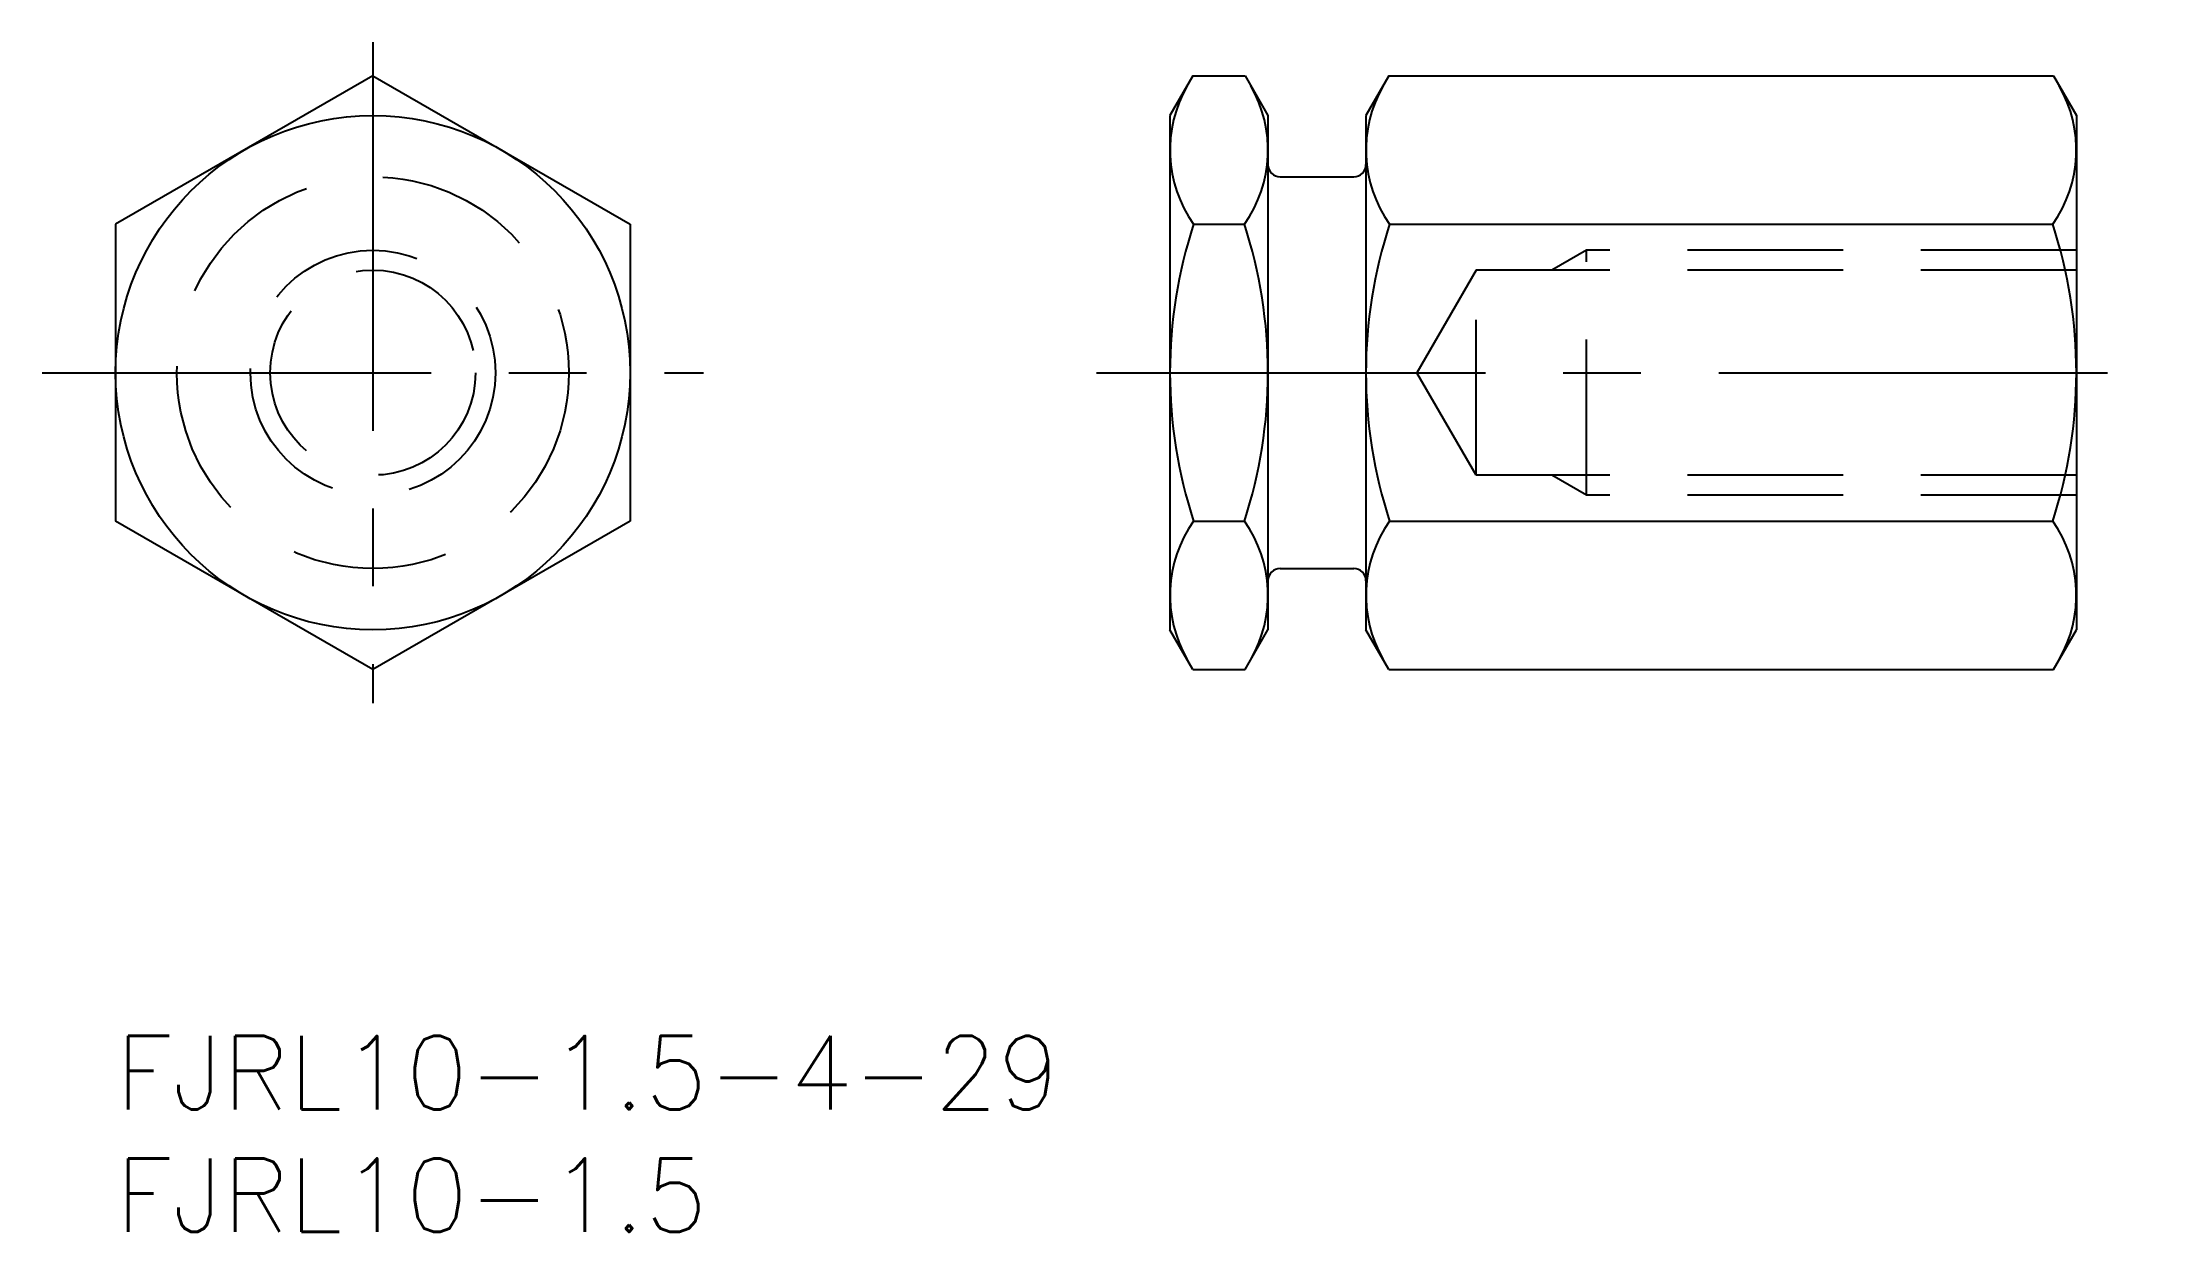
# Model space of a CAD drawing. Extents: x -3 to 83, y -8 to 40.6.
import ezdxf

# ---------------------------------------------------------------- set-up
doc = ezdxf.new("R2010")
doc.units = 0
doc.header["$LTSCALE"] = 0.5
doc.linetypes.add('CENTER', pattern=[50.8, 31.75, -6.35, 6.35, -6.35])
doc.linetypes.add('DASHED', pattern=[19.05, 12.7, -6.35])
for name, color, linetype in [('MSM_CENTER', 1, 'CENTER'), ('MSM_CONTINUOUS', 7, 'CONTINUOUS'), ('MSM_DASHED', 4, 'DASHED'), ('MSM_PART_NUMBER', 7, 'CONTINUOUS')]:
    doc.layers.add(name, color=color, linetype=linetype)
doc.styles.get("Standard").update_dxf_attribs({"font": 'txt.shx', "height": 3, "bigfont": 'bigfont.shx'})

# ---------------------------------------------------------------- blocks, each defined once
blk = doc.blocks.new('*U15')
at = {"layer": 'MSM_PART_NUMBER'}
blk.add_text('FJRL10-1.5-4-29', height=3, dxfattribs=at).set_placement((0, -3))
blk = doc.blocks.new('*U16')
at = {"layer": 'MSM_PART_NUMBER'}
blk.add_text('FJRL10-1.5', height=3, dxfattribs=at).set_placement((0, -8))

msp = doc.modelspace()

# ---------------------------------------------------------------- linework, layer by layer
at = {"layer": 'MSM_CENTER'}
for p, q in [((10.5, 40.591), (10.5, 13.591)), ((-3, 27.091), (24, 27.091)), ((40.041, 27.091), (83.041, 27.091))]:
    msp.add_line(p, q, dxfattribs=at)
at = {"layer": 'MSM_CONTINUOUS'}
for p, q in [((10.5, 39.215), (0, 33.153)), ((10.5, 39.215), (21, 33.153)), ((43.979, 39.215), (43.041, 37.591)), ((43.979, 39.215), (46.103, 39.215)), ((46.103, 39.215), (47.041, 37.591)), ((51.979, 39.215), (51.041, 37.591)), ((51.979, 39.215), (79.103, 39.215)), ((79.103, 39.215), (80.041, 37.591)), ((43.041, 37.591), (43.041, 16.591)), ((47.041, 37.591), (47.041, 16.591)), ((51.041, 37.591), (51.041, 16.591)), ((80.041, 37.591), (80.041, 16.591)), ((5.25, 36.184), (5.25, 36.184)), ((47.541, 35.091), (50.541, 35.091)), ((0, 33.153), (0, 21.029)), ((21, 33.153), (21, 21.029)), ((44.004, 33.153), (46.077, 33.153)), ((52.004, 33.153), (79.077, 33.153)), ((10.5, 14.967), (0, 21.029)), ((21, 21.029), (10.5, 14.967)), ((44.004, 21.029), (46.077, 21.029)), ((52.004, 21.029), (79.077, 21.029)), ((47.541, 19.091), (50.541, 19.091)), ((43.979, 14.967), (43.041, 16.591)), ((46.103, 14.967), (47.041, 16.591)), ((51.979, 14.967), (51.041, 16.591)), ((79.103, 14.967), (80.041, 16.591)), ((43.979, 14.967), (46.103, 14.967)), ((51.979, 14.967), (79.103, 14.967))]:
    msp.add_line(p, q, dxfattribs=at)
msp.add_circle((10.5, 27.091), 10.5, dxfattribs=at)
for centre, radius, start, end in [((48.291, 36.184), 5.25, 150, 215.26439), ((41.791, 36.184), 5.25, 324.73561, 30), ((56.291, 36.184), 5.25, 150, 215.26439), ((74.791, 36.184), 5.25, 324.73561, 30), ((47.541, 35.591), 0.5, 180, 270), ((50.541, 35.591), 0.5, 270, 0), ((62.596, 27.091), 19.555, 161.94029, 198.05971), ((27.486, 27.091), 19.555, 341.94029, 18.05971), ((70.596, 27.091), 19.555, 161.94029, 198.05971), ((60.486, 27.091), 19.555, 341.94029, 18.05971), ((48.291, 17.998), 5.25, 144.7356, 210), ((41.791, 17.998), 5.25, 330, 35.26439), ((56.291, 17.998), 5.25, 144.7356, 210), ((74.791, 17.998), 5.25, 330, 35.26439), ((47.541, 18.591), 0.5, 90, 180), ((50.541, 18.591), 0.5, 0, 90)]:
    msp.add_arc(centre, radius, start, end, dxfattribs=at)
at = {"layer": 'MSM_DASHED'}
for p, q in [((60.041, 32.091), (58.634, 31.279)), ((60.041, 22.091), (60.041, 32.091)), ((80.041, 32.091), (60.041, 32.091)), ((55.541, 31.279), (53.123, 27.091)), ((55.541, 22.903), (55.541, 31.279)), ((80.041, 31.279), (55.541, 31.279)), ((55.541, 22.903), (53.123, 27.091)), ((80.041, 22.903), (55.541, 22.903)), ((60.041, 22.091), (58.634, 22.903)), ((80.041, 22.091), (60.041, 22.091))]:
    msp.add_line(p, q, dxfattribs=at)
for radius in [8, 5, 4.188]:
    msp.add_circle((10.5, 27.091), radius, dxfattribs=at)

# ---------------------------------------------------------------- block references
at = {"layer": 'MSM_CONTINUOUS'}
for name in ['*U15', '*U16']:
    msp.add_blockref(name, (0, 0), dxfattribs=at)

doc.saveas('drawing.dxf')
